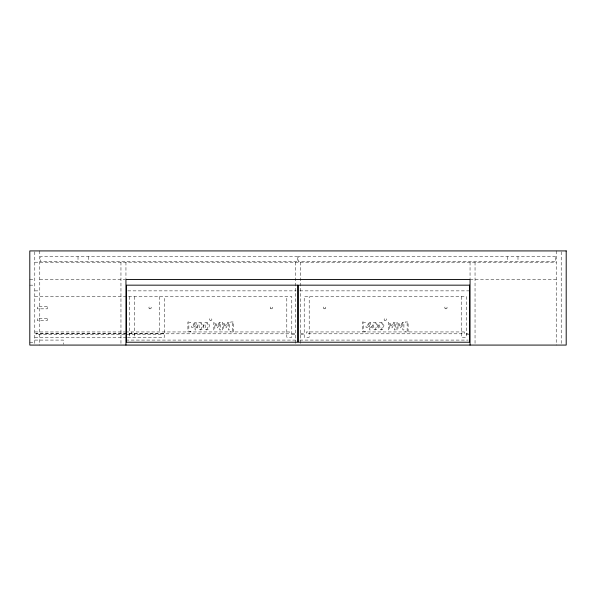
<?xml version="1.0" encoding="UTF-8"?>
<svg xmlns="http://www.w3.org/2000/svg" width="596" height="596" viewBox="0 0 596 596"><rect width="100%" height="100%" fill="white"/><g stroke="black" fill="none" stroke-linecap="round" stroke-linejoin="round"><path stroke-width="0.45" stroke-dasharray="2.98 2.23" d="M34.791 262.195L556.217 262.195M39.783 279.308L125.391 279.308M470.05 279.308L556.217 279.308M29.8 279.457L34.791 279.457M29.8 285.164L34.791 285.164M34.791 290.87L39.783 290.87M127.812 290.87L296.137 290.87M299.863 290.87L470.05 290.87M34.791 296.577L291.794 296.577L291.794 337.232L286.803 337.232L286.803 296.577M34.791 331.95L124.743 331.95M125.667 331.95L289.656 331.95L289.656 333.805L127.522 333.805M291.794 333.238L295.504 333.238M300.496 333.238L304.206 333.238M466.34 333.238L468.195 333.238M34.791 333.805L126.598 333.805M291.794 334.378L295.504 334.378M300.496 334.378L304.206 334.378M466.34 334.378L470.05 334.378M34.791 337.232L126.598 337.232M127.522 337.232L164.615 337.232L164.615 296.577M34.791 340.085L63.325 340.085L63.325 344.242M125.95 340.085L296.137 340.085M299.863 340.085L468.188 340.085M29.8 342.223L34.791 342.223M561.208 251.847L561.208 344.153M556.217 250.923L556.217 345.077M517.984 256.63L517.984 261.622M507.71 256.63L507.71 261.622M475.042 262.195L475.042 344.16M470.05 262.195L470.05 278.772M461.349 296.577L461.349 337.232L466.34 337.232L466.34 296.577L304.206 296.577L304.206 337.232L309.197 337.232L309.197 296.577M408.096 331.95L408.096 321.967L405.265 321.967L405.265 322.697L407.142 322.697L407.142 331.22L405.265 331.22L405.265 331.95M365.274 331.95L365.274 331.22L363.396 331.22L363.396 322.697L365.274 322.697L365.274 321.967L362.45 321.967L362.45 331.95M300.496 262.195L300.496 345.077M295.504 262.195L295.504 345.077M233.55 331.95L233.55 321.967L230.726 321.967L230.726 322.697L232.604 322.697L232.604 331.22L230.726 331.22L230.726 331.95M190.735 331.95L190.735 331.22L188.857 331.22L188.857 322.697L190.735 322.697L190.735 321.967L187.904 321.967L187.904 331.95M159.624 296.577L159.624 331.95M134.651 296.577L134.651 337.232M131.798 331.95L131.798 333.805M129.66 296.577L129.66 337.232M125.95 262.195L125.95 278.772M120.958 262.195L120.958 345.077M88.29 256.63L88.29 261.622M78.016 256.63L78.016 261.622M39.783 250.923L39.783 345.077M34.791 251.847L34.791 344.242M197.842 325.17C195.875 329.521 202.886 332.367 202.945 327.085C204.905 322.741 197.909 319.888 197.842 325.17M203.929 325.17C201.962 329.521 208.972 332.367 209.032 327.085C210.991 322.741 203.988 319.888 203.929 325.17M372.388 325.17C370.421 329.521 377.432 332.367 377.491 327.085C379.443 322.741 372.448 319.888 372.388 325.17M378.475 325.17C376.508 329.521 383.519 332.367 383.578 327.085C385.53 322.741 378.535 319.888 378.475 325.17M198.967 324.79C200.167 339.117 204.83 316.804 198.967 324.79M205.054 324.79C206.253 339.117 210.917 316.804 205.054 324.79M373.513 324.79C374.713 339.117 379.369 316.804 373.513 324.79M379.6 324.79C380.792 339.117 385.456 316.804 379.6 324.79M219.283 322.309L217.324 326.563L215.298 322.309L213.83 322.309L213.83 329.946L214.836 329.946L214.836 323.367L216.937 327.845L217.585 327.845L219.7 323.367L219.7 329.946L220.781 329.946L220.781 322.309L219.283 322.309M227.873 322.309L225.914 326.563L223.887 322.309L222.42 322.309L222.42 329.946L223.425 329.946L223.425 323.367L225.526 327.845L226.175 327.845L228.29 323.367L228.29 329.946L229.371 329.946L229.371 322.309L227.873 322.309M393.822 322.309L391.87 326.563L389.844 322.309L388.376 322.309L388.376 329.946L389.382 329.946L389.382 323.367L391.475 327.845L392.131 327.845L394.247 323.367L394.247 329.946L395.319 329.946L395.319 322.309L393.822 322.309M402.412 322.309L400.46 326.563L398.433 322.309L396.966 322.309L396.966 329.946L397.972 329.946L397.972 323.367L400.065 327.845L400.721 327.845L402.836 323.367L402.836 329.946L403.909 329.946L403.909 322.309L402.412 322.309M195.063 323.516L192.337 326.496L195.063 326.496L195.063 323.516M369.609 323.516L366.875 326.496L369.609 326.496L369.609 323.516M195.108 322.309L191.487 326.243L191.487 327.316L195.063 327.316L195.063 329.946L196.114 329.946L196.114 327.316L197.075 327.316L197.075 326.496L196.114 326.496L196.114 322.309L195.108 322.309M369.654 322.309L366.026 326.243L366.026 327.316L369.609 327.316L369.609 329.946L370.652 329.946L370.652 327.316L371.621 327.316L371.621 326.496L370.652 326.496L370.652 322.309L369.654 322.309M297.717 256.63L40.357 256.63L40.357 261.622L297.717 261.622L297.717 256.63M555.643 256.63L298.283 256.63L298.283 261.622L555.643 261.622L555.643 256.63M47.278 306.56L37.287 306.56L37.287 308.84L47.278 308.84L47.278 306.56M47.278 318.257L37.287 318.257L37.287 320.544L47.278 320.544L47.278 318.257M464.202 331.95L306.344 331.95L306.344 333.805L464.202 333.805L464.202 331.95M163.185 333.238L36.222 333.238L36.222 334.378L163.185 334.378L163.185 333.238M445.368 308.691A1.14 1.14 0 0 0 447.082 307.7A1.14 1.14 0 0 0 445.368 306.709A1.14 1.14 0 0 0 445.368 308.691M384.703 320.387A1.14 1.14 0 0 0 386.417 319.396A1.14 1.14 0 0 0 384.703 318.413A1.14 1.14 0 0 0 384.703 320.387M324.038 308.691A1.14 1.14 0 0 0 325.744 307.7A1.14 1.14 0 0 0 324.038 306.709A1.14 1.14 0 0 0 324.038 308.691M270.822 308.691A1.14 1.14 0 0 0 272.536 307.7A1.14 1.14 0 0 0 270.822 306.709A1.14 1.14 0 0 0 270.822 308.691M210.157 320.387A1.14 1.14 0 0 0 211.871 319.396A1.14 1.14 0 0 0 210.157 318.413A1.14 1.14 0 0 0 210.157 320.387M149.492 308.691A1.14 1.14 0 0 0 151.205 307.7A1.14 1.14 0 0 0 149.492 306.709A1.14 1.14 0 0 0 149.492 308.691"/><path stroke-width="0.89" d="M470.05 345.077L470.05 279.457L125.95 279.457L125.95 345.077M566.2 250.923L29.8 250.923L29.8 345.077L566.2 345.077L566.2 250.923M297.717 285.164L126.523 285.164L126.523 342.223L297.717 342.223L297.717 285.164M469.477 285.164L298.283 285.164L298.283 342.223L469.477 342.223L469.477 285.164"/></g></svg>
